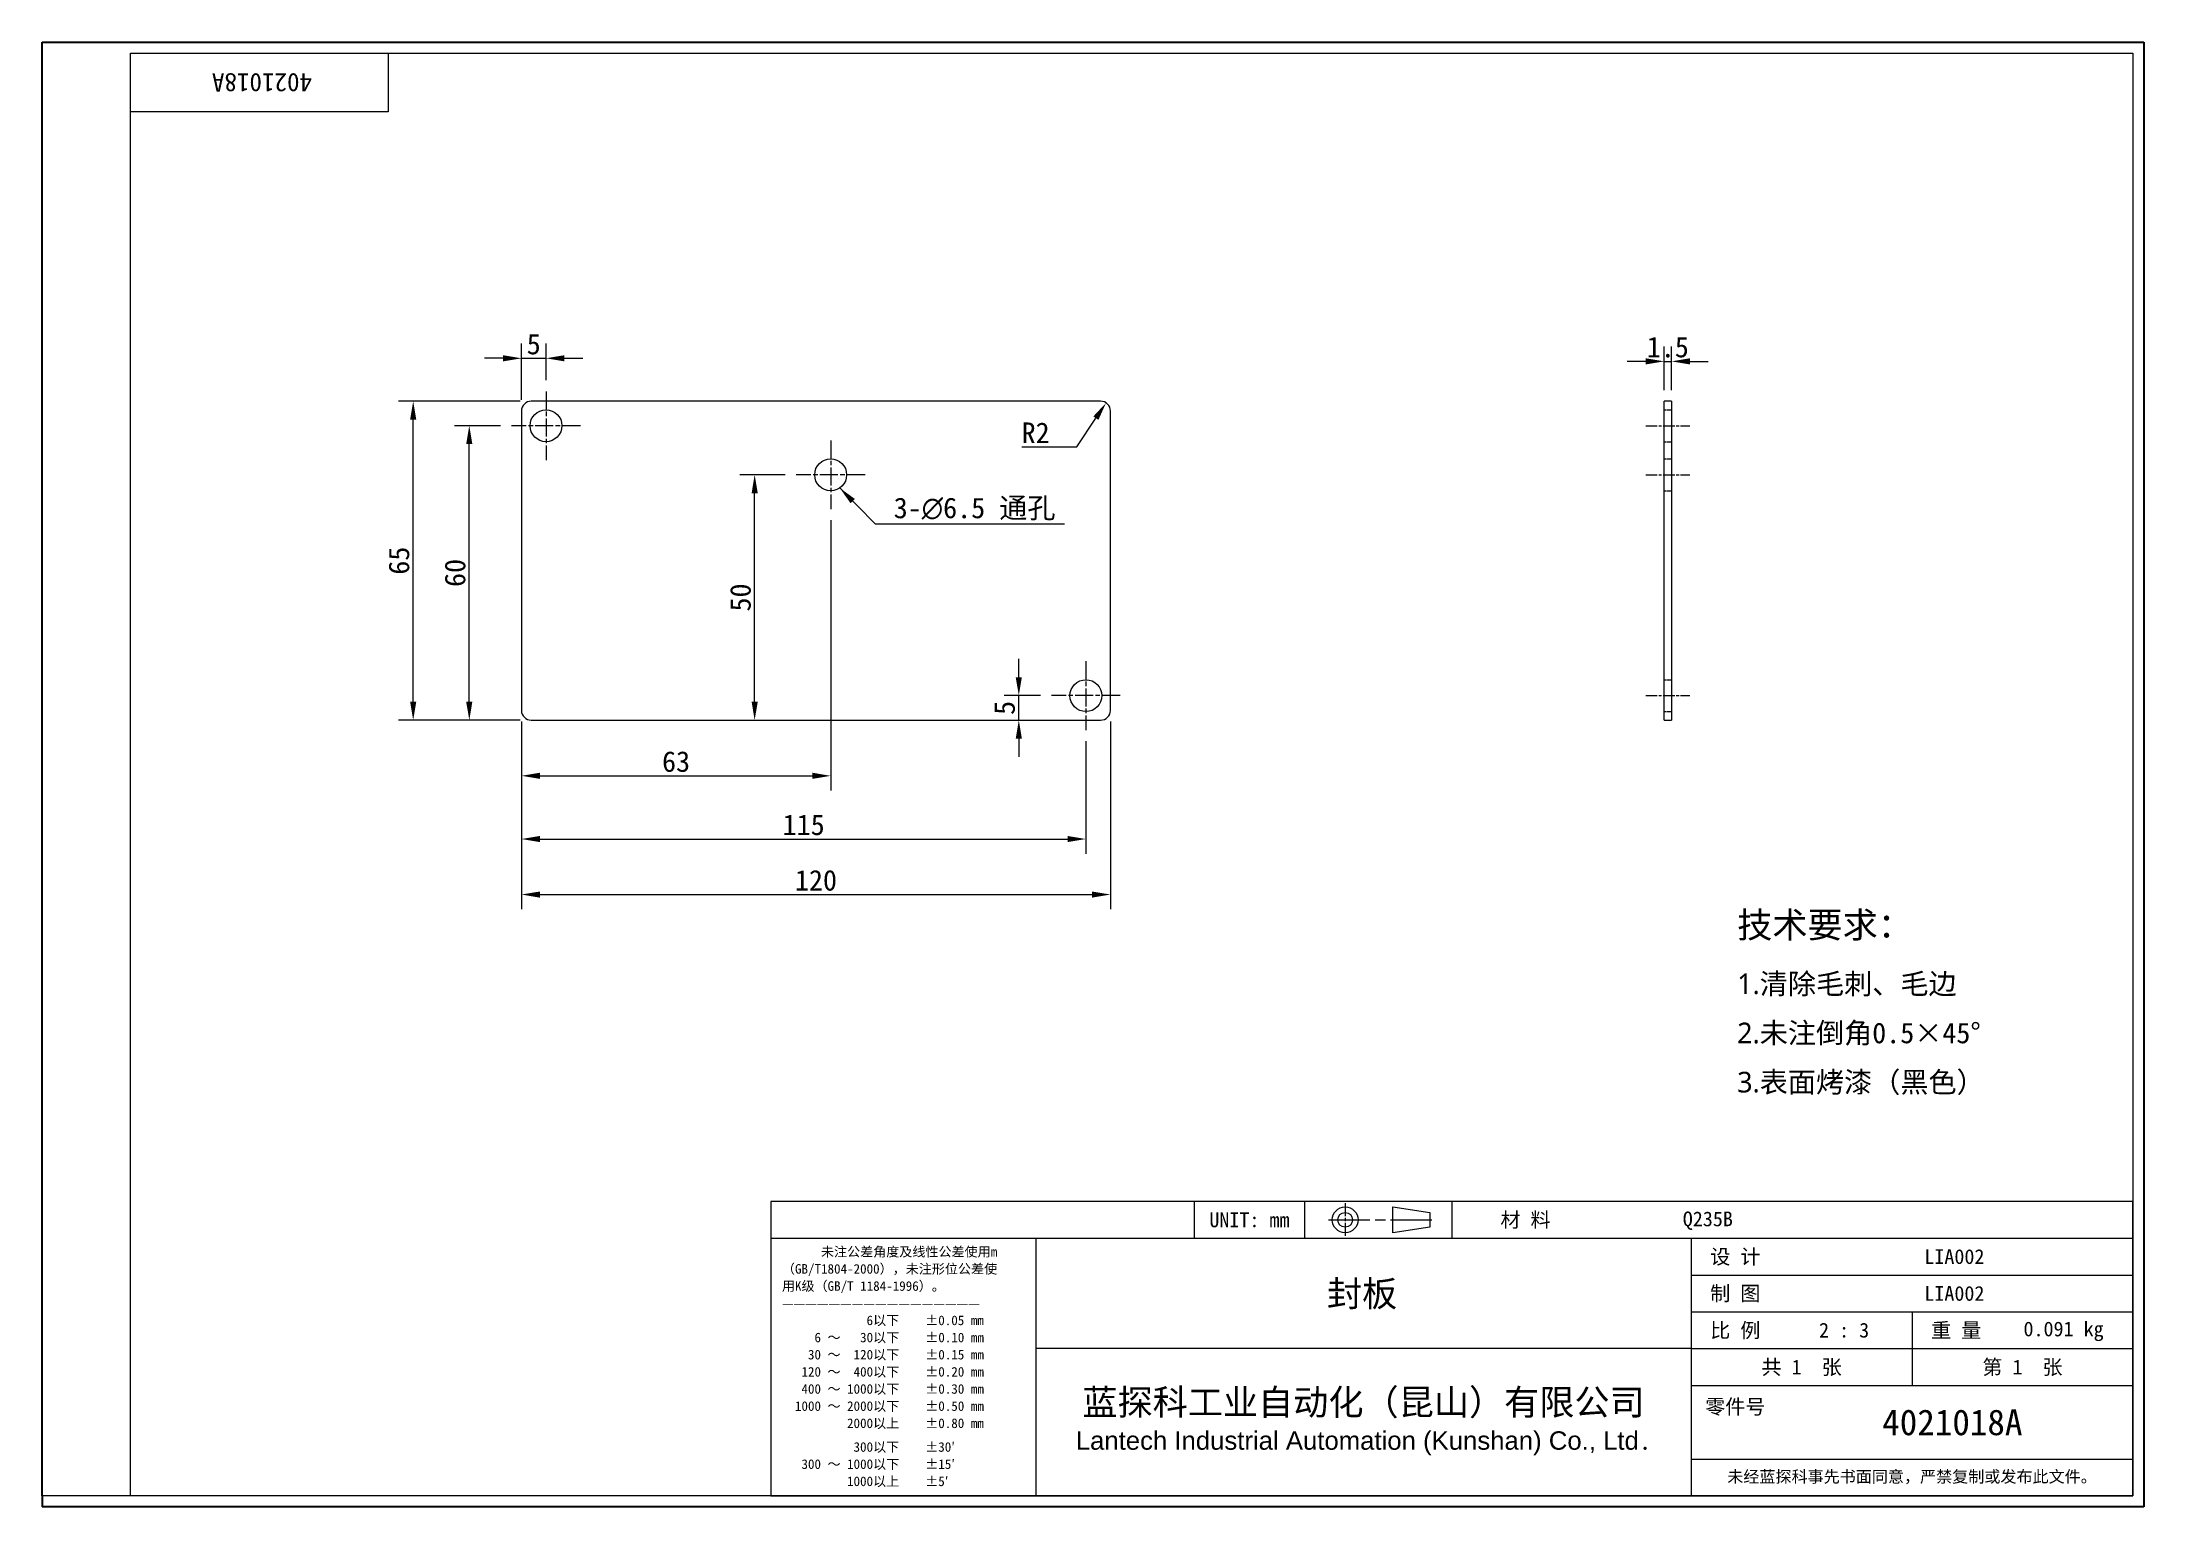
# Model space of a CAD drawing. Header units: millimetres. Extents: x 9 to 437, y 8 to 307.
import ezdxf
from ezdxf.enums import TextEntityAlignment as Align

# ---------------------------------------------------------------- set-up
doc = ezdxf.new("R2010")
doc.units = ezdxf.units.MM
doc.header["$LTSCALE"] = 1.5
doc.linetypes.add('CHAIN', pattern=[0.3543, 0.2362, -0.0295, 0.0591, -0.0295])
doc.linetypes.add('DASHED', pattern=[0.2067, 0.1654, -0.0413])
for name, color, linetype, lineweight in [('1', 7, 'Continuous', 18), ('可见 (ISO)', 7, 'Continuous', 25), ('图框 (ISO)', 7, 'Continuous', 35), ('标题 (ISO)', 7, 'Continuous', 25)]:
    doc.layers.add(name, color=color, linetype=linetype, lineweight=lineweight)
for name, color, linetype, lineweight, true_color in [('中心标记 (ISO)', 1, 'CHAIN', 18, 0xff0000), ('中心线 (ISO)', 1, 'CHAIN', 18, 0xff0000), ('尺寸 (ISO)', 7, 'Continuous', 18, 0x008000), ('符号 (ISO)', 7, 'Continuous', 18, 0x008000), ('隐藏 (ISO)', 5, 'DASHED', 18, 0x0000ff)]:
    doc.layers.add(name, color=color, linetype=linetype, lineweight=lineweight, true_color=true_color)
doc.styles.add('文本样式164', font='SimSun.ttf')
doc.styles.add('文本样式165', font='SimSun.ttf')
doc.styles.add('文本样式74', font='SimSun.ttf')
doc.styles.add('最新国标', font='simfang.ttf')
doc.styles.add('注释文本 (ISO)', font='simfang.ttf')
doc.dimstyles.new('默认 (GB)', dxfattribs={"dimscale": 1.5, "dimtxt": 2.8, "dimasz": 2.5, "dimexe": 2, "dimexo": 1.5, "dimgap": 0.5, "dimtad": 1, "dimtoh": 1, "dimdsep": 46, "dimtxsty": '最新国标', "dimcen": 0.09, "dimdle": 10, "dimclrd": 256, "dimclre": 256, "dimclrt": 256, "dimaunit": 1, "dimadec": 3, "dimazin": 2, "dimtfac": 0.535714, "dimtmove": 0, "dimatfit": 3, "dimfxl": 0, "dimtolj": 1, "dimtzin": 0, "dimlwd": -1, "dimlwe": -1, "dimarcsym": 0})
doc.dimstyles.new('默认 (GB)$7', dxfattribs={"dimscale": 1.5, "dimtxt": 2.8, "dimasz": 2.5, "dimexe": 2, "dimexo": 1.5, "dimgap": 0.5, "dimtad": 1, "dimtoh": 1, "dimdsep": 46, "dimtxsty": '最新国标', "dimcen": 0.09, "dimdle": 10, "dimclrd": 256, "dimclre": 256, "dimclrt": 256, "dimaunit": 1, "dimadec": 3, "dimazin": 2, "dimtfac": 0.535714, "dimtmove": 0, "dimatfit": 3, "dimfxl": 0, "dimtolj": 1, "dimtzin": 0, "dimlwd": -1, "dimlwe": -1, "dimarcsym": 0})

# ---------------------------------------------------------------- blocks, each defined once
blk = doc.blocks.new('图框 最新国标')
at = {"layer": '图框 (ISO)'}
for p, q in [((6, 7), (6, 204.5)), ((6, 204.5), (291.5, 204.5)), ((291.5, 204.5), (291.5, 5.5)), ((6, 7), (6, 5.5)), ((6, 7), (6, 5.5)), ((291.5, 5.5), (6, 5.5))]:
    blk.add_line(p, q, dxfattribs=at)
at = {"layer": '图框 (ISO)', "color": 7, "linetype": 'Continuous', "lineweight": 25}
for p, q in [((18, 203), (290, 203)), ((18, 7), (18, 203)), ((18, 203), (290, 203)), ((53, 203), (53, 195)), ((290, 203), (290, 7)), ((290, 203), (290, 7)), ((53, 195), (18, 195)), ((290, 7), (6, 7)), ((290, 7), (18, 7))]:
    blk.add_line(p, q, dxfattribs=at)
at = {"layer": '图框 (ISO)', "style": '文本样式74'}
blk.add_attdef('零件代号_001', (42.68, 200.25), '', height=2.5, rotation=180, dxfattribs=at)
blk = doc.blocks.new('标题栏 最新国标')
at = {"layer": '标题 (ISO)'}
for p, q in [((381.98, -183.84), (196.98, -183.84)), ((196.98, -183.84), (196.98, -223.84)), ((254.48, -183.84), (254.48, -188.84)), ((269.48, -183.84), (269.48, -188.84)), ((281.48, -188.09), (281.48, -184.59)), ((281.48, -184.59), (286.48, -185.34)), ((286.48, -185.34), (286.48, -187.34)), ((289.48, -183.84), (289.48, -188.84)), ((381.98, -223.84), (381.98, -183.84)), ((383.48, -183.84), (383.48, -225.34)), ((286.48, -187.34), (281.48, -188.09)), ((196.98, -188.84), (381.98, -188.84)), ((232.98, -188.84), (232.98, -223.84)), ((321.98, -188.84), (321.98, -223.84)), ((321.98, -193.84), (381.98, -193.84)), ((321.98, -198.84), (381.98, -198.84)), ((351.98, -198.84), (351.98, -208.84)), ((321.98, -203.84), (232.98, -203.84)), ((321.98, -203.84), (381.98, -203.84)), ((321.98, -208.84), (381.98, -208.84)), ((321.98, -218.84), (381.98, -218.84)), ((196.98, -223.84), (381.98, -223.84)), ((383.48, -225.34), (196.98, -225.34))]:
    blk.add_line(p, q, dxfattribs=at)
at = {"layer": '标题 (ISO)', "linetype": 'CHAIN', "ltscale": 5.000333}
blk.add_line((274.98, -184.09), (274.98, -188.59), dxfattribs=at)
at = {"layer": '标题 (ISO)', "linetype": 'CHAIN', "ltscale": 15.834605}
blk.add_line((272.73, -186.34), (286.98, -186.34), dxfattribs=at)
at = {"layer": '标题 (ISO)'}
for radius in [1.75, 1]:
    blk.add_circle((274.98, -186.34), radius, dxfattribs=at)
at = {"layer": '1', "style": '文本样式164'}
for s, p in [('UNIT: mm', (261.98, -186.34)), ('材 料', (299.48, -186.34)), ('设 计', (327.98, -191.34)), ('制 图', (327.98, -196.34)), ('比 例', (327.98, -201.34)), ('重 量', (357.98, -201.34)), ('共 1  张', (336.98, -206.34)), ('第 1  张', (366.98, -206.34))]:
    blk.add_text(s, height=2, dxfattribs=at).set_placement(p, align=Align.MIDDLE_CENTER)
at = {"layer": '标题 (ISO)', "char_height": 2, "style": '注释文本 (ISO)'}
for s, insert, attachment_point, line_spacing_factor in [('{\\fSimSun|b0|i0|c134|p2;\\H0.65x;      未注公差角度及线性公差使用m\\P（GB/T1804-2000），未注形位公差使\\P用K级（GB/T 1184-1996）。\\P—————————————————\\P             6以下    ±0.05 mm\\P     6 ～   30以下    ±0.10 mm\\P    30 ～  120以下    ±0.15 mm\\P   120 ～  400以下    ±0.20 mm\\P   400 ～ 1000以下    ±0.30 mm\\P  1000 ～ 2000以下    ±0.50 mm\\P          2000以上    ±0.80 mm\\P\\H0.38462x;\\P\\H2.6x;           300以下    ±30′\\P   300 ～ 1000以下    ±15′\\P          1000以上    ±5′}', (198.48, -206.34), 4, 1.075116), ('{\\fMicrosoft YaHei|b0|i0|c134|p34;\\H1.75x;蓝探科工业自动化（昆山）有限公司\\P\\fArial|b0|i0|c0|p34;\\H0.71429x;Lantech Industrial Automation (Kunshan) Co., Ltd\\fFangSong|b0|i0|c134|p49;.\\H1.15195x; }', (277.48, -213.84), 5, 0.978695)]:
    blk.add_mtext(s, dxfattribs=dict(at, insert=insert, attachment_point=attachment_point, line_spacing_factor=line_spacing_factor))
at = {"layer": '标题 (ISO)', "attachment_point": 5, "style": '注释文本 (ISO)'}
for s, insert, char_height in [('\\fFangSong|b0|i0;零件号', (327.98, -211.84), 2), ('\\fSimSun|b0|i0;{\\H1.6000;未经蓝探科事先书面同意，严禁复制或发布此文件。}', (351.98, -221.34), 1.6)]:
    blk.add_mtext(s, dxfattribs=dict(at, insert=insert, char_height=char_height))
at = {"layer": '标题 (ISO)'}
for tag, p, height, style in [('材料_001', (320.84, -187.21), 2, '注释文本 (ISO)'), ('设计人_001', (353.65, -192.33), 2, '注释文本 (ISO)'), ('库存编号_001', (272.51, -198.11), 3.5, '文本样式165'), ('设计人_001', (353.65, -197.33), 2, '注释文本 (ISO)'), ('视图比例_001', (339.35, -202.33), 2, '注释文本 (ISO)'), ('质量\\P3;_001', (367.12, -202.16), 2, '注释文本 (ISO)'), ('零件代号_001', (347.93, -215.59), 3.5, '文本样式165')]:
    blk.add_attdef(tag, p, '', height=height, dxfattribs=dict(at, style=style))
blk = doc.blocks.new('*D5')
at = {"layer": 'Defpoints', "color": 0, "transparency": 16777216}
for p in [(169.68, 211.57), (106.68, 170.57), (169.68, 157.23)]:
    blk.add_point(p, dxfattribs=at)
at = {"layer": '尺寸 (ISO)', "color": 116, "true_color": 0x00803f, "transparency": 16777216}
for p, q in [((169.68, 209.32), (169.68, 154.23)), ((106.68, 168.32), (106.68, 154.23)), ((110.43, 157.23), (165.93, 157.23))]:
    blk.add_line(p, q, dxfattribs=at)
for points in [[(110.43, 157.86), (110.43, 156.61), (106.68, 157.23)], [(165.93, 157.86), (165.93, 156.61), (169.68, 157.23)]]:
    blk.add_solid(points, dxfattribs=at)
at = {"layer": '尺寸 (ISO)', "transparency": 16777216, "insert": (138.18, 160.11), "char_height": 4.2, "attachment_point": 5, "style": '最新国标'}
blk.add_mtext('\\A1;63', dxfattribs=at)
blk = doc.blocks.new('*D6')
at = {"layer": 'Defpoints', "color": 0, "transparency": 16777216}
for p in [(106.68, 170.57), (221.68, 166.57), (221.68, 144.35)]:
    blk.add_point(p, dxfattribs=at)
at = {"layer": '尺寸 (ISO)', "color": 116, "true_color": 0x00803f, "transparency": 16777216}
for p, q in [((106.68, 168.32), (106.68, 141.35)), ((221.68, 164.32), (221.68, 141.35)), ((110.43, 144.35), (217.93, 144.35))]:
    blk.add_line(p, q, dxfattribs=at)
for points in [[(110.43, 144.98), (110.43, 143.73), (106.68, 144.35)], [(217.93, 144.98), (217.93, 143.73), (221.68, 144.35)]]:
    blk.add_solid(points, dxfattribs=at)
at = {"layer": '尺寸 (ISO)', "transparency": 16777216, "insert": (164.18, 147.23), "char_height": 4.2, "attachment_point": 5, "style": '最新国标'}
blk.add_mtext('\\A1;115', dxfattribs=at)
blk = doc.blocks.new('*D7')
at = {"layer": 'Defpoints', "color": 0, "transparency": 16777216}
for p in [(154.19, 218.57), (162.68, 218.57), (154.19, 168.57)]:
    blk.add_point(p, dxfattribs=at)
at = {"layer": '尺寸 (ISO)', "color": 116, "true_color": 0x00803f, "transparency": 16777216}
for p, q in [((160.43, 218.57), (151.19, 218.57)), ((154.19, 172.32), (154.19, 214.82))]:
    blk.add_line(p, q, dxfattribs=at)
for points in [[(153.57, 214.82), (154.82, 214.82), (154.19, 218.57)], [(153.57, 172.32), (154.82, 172.32), (154.19, 168.57)]]:
    blk.add_solid(points, dxfattribs=at)
at = {"layer": '尺寸 (ISO)', "transparency": 16777216, "insert": (151.32, 193.57), "char_height": 4.2, "attachment_point": 5, "rotation": 90, "style": '最新国标'}
blk.add_mtext('\\A1;50', dxfattribs=at)
blk = doc.blocks.new('*D8')
at = {"layer": 'Defpoints', "color": 0, "transparency": 16777216}
for p in [(96.05, 228.57), (104.68, 228.57), (108.68, 168.57)]:
    blk.add_point(p, dxfattribs=at)
at = {"layer": '尺寸 (ISO)', "color": 116, "true_color": 0x00803f, "transparency": 16777216}
for p, q in [((102.43, 228.57), (93.05, 228.57)), ((96.05, 172.32), (96.05, 224.82)), ((106.43, 168.57), (93.05, 168.57))]:
    blk.add_line(p, q, dxfattribs=at)
for points in [[(95.42, 224.82), (96.67, 224.82), (96.05, 228.57)], [(95.42, 172.32), (96.67, 172.32), (96.05, 168.57)]]:
    blk.add_solid(points, dxfattribs=at)
at = {"layer": '尺寸 (ISO)', "transparency": 16777216, "insert": (93.17, 198.57), "char_height": 4.2, "attachment_point": 5, "rotation": 90, "style": '最新国标'}
blk.add_mtext('\\A1;60', dxfattribs=at)
blk = doc.blocks.new('*D9')
at = {"layer": 'Defpoints', "color": 0, "transparency": 16777216}
for p in [(111.68, 242.31), (111.68, 235.57), (106.68, 231.57)]:
    blk.add_point(p, dxfattribs=at)
at = {"layer": '尺寸 (ISO)', "color": 116, "true_color": 0x00803f, "transparency": 16777216}
for p, q in [((106.68, 233.82), (106.68, 245.31)), ((111.68, 237.82), (111.68, 245.31)), ((102.93, 242.31), (99.18, 242.31)), ((106.68, 242.31), (111.68, 242.31)), ((115.43, 242.31), (119.18, 242.31))]:
    blk.add_line(p, q, dxfattribs=at)
for points in [[(102.93, 242.93), (102.93, 241.68), (106.68, 242.31)], [(115.43, 242.93), (115.43, 241.68), (111.68, 242.31)]]:
    blk.add_solid(points, dxfattribs=at)
at = {"layer": '尺寸 (ISO)', "transparency": 16777216, "insert": (109.18, 245.18), "char_height": 4.2, "attachment_point": 5, "style": '最新国标'}
blk.add_mtext('\\A1;5', dxfattribs=at)
blk = doc.blocks.new('*D10')
at = {"layer": 'Defpoints', "color": 0, "transparency": 16777216}
for p in [(208.01, 173.57), (214.68, 173.57), (208.01, 168.57)]:
    blk.add_point(p, dxfattribs=at)
at = {"layer": '尺寸 (ISO)', "color": 116, "true_color": 0x00803f, "transparency": 16777216}
for p, q in [((208.01, 177.32), (208.01, 181.07)), ((212.43, 173.57), (205.01, 173.57)), ((208.01, 168.57), (208.01, 173.57)), ((208.01, 164.82), (208.01, 161.07))]:
    blk.add_line(p, q, dxfattribs=at)
for points in [[(207.38, 177.32), (208.63, 177.32), (208.01, 173.57)], [(207.38, 164.82), (208.63, 164.82), (208.01, 168.57)]]:
    blk.add_solid(points, dxfattribs=at)
at = {"layer": '尺寸 (ISO)', "transparency": 16777216, "insert": (205.13, 171.07), "char_height": 4.2, "attachment_point": 5, "rotation": 90, "style": '最新国标'}
blk.add_mtext('\\A1;5', dxfattribs=at)
blk = doc.blocks.new('*D11')
at = {"layer": 'Defpoints', "color": 0, "transparency": 16777216}
for p in [(224.68, 231.57), (225.79, 233.23)]:
    blk.add_point(p, dxfattribs=at)
at = {"layer": '尺寸 (ISO)', "color": 116, "true_color": 0x00803f, "transparency": 16777216}
for p, q in [((219.82, 224.28), (223.71, 230.11)), ((208.64, 224.28), (219.82, 224.28))]:
    blk.add_line(p, q, dxfattribs=at)
blk.add_solid([(223.19, 230.46), (224.23, 229.76), (225.79, 233.23)], dxfattribs=at)
at = {"layer": '尺寸 (ISO)', "transparency": 16777216, "insert": (211.43, 227.13), "char_height": 4.2, "attachment_point": 5, "style": '最新国标'}
blk.add_mtext('\\A1;R2', dxfattribs=at)
blk = doc.blocks.new('*D12')
at = {"layer": 'Defpoints', "color": 0, "transparency": 16777216}
for p in [(106.68, 170.57), (226.68, 170.57), (226.68, 133.04)]:
    blk.add_point(p, dxfattribs=at)
at = {"layer": '尺寸 (ISO)', "color": 116, "true_color": 0x00803f, "transparency": 16777216}
for p, q in [((106.68, 168.32), (106.68, 130.04)), ((226.68, 168.32), (226.68, 130.04)), ((110.43, 133.04), (222.93, 133.04))]:
    blk.add_line(p, q, dxfattribs=at)
for points in [[(110.43, 133.66), (110.43, 132.41), (106.68, 133.04)], [(222.93, 133.66), (222.93, 132.41), (226.68, 133.04)]]:
    blk.add_solid(points, dxfattribs=at)
at = {"layer": '尺寸 (ISO)', "transparency": 16777216, "insert": (166.68, 135.91), "char_height": 4.2, "attachment_point": 5, "style": '最新国标'}
blk.add_mtext('\\A1;120', dxfattribs=at)
blk = doc.blocks.new('*D13')
at = {"layer": 'Defpoints', "color": 0, "transparency": 16777216}
for p in [(84.62, 233.57), (108.68, 233.57), (108.68, 168.57)]:
    blk.add_point(p, dxfattribs=at)
at = {"layer": '尺寸 (ISO)', "color": 116, "true_color": 0x00803f, "transparency": 16777216}
for p, q in [((106.43, 233.57), (81.62, 233.57)), ((84.62, 172.32), (84.62, 229.82)), ((106.43, 168.57), (81.62, 168.57))]:
    blk.add_line(p, q, dxfattribs=at)
for points in [[(83.99, 229.82), (85.24, 229.82), (84.62, 233.57)], [(83.99, 172.32), (85.24, 172.32), (84.62, 168.57)]]:
    blk.add_solid(points, dxfattribs=at)
at = {"layer": '尺寸 (ISO)', "transparency": 16777216, "insert": (81.74, 201.07), "char_height": 4.2, "attachment_point": 5, "rotation": 90, "style": '最新国标'}
blk.add_mtext('\\A1;65', dxfattribs=at)
blk = doc.blocks.new('*D14')
at = {"layer": 'Defpoints', "color": 0, "transparency": 16777216}
for p in [(340.99, 241.68), (339.49, 233.57), (340.99, 233.57)]:
    blk.add_point(p, dxfattribs=at)
at = {"layer": '尺寸 (ISO)', "color": 116, "true_color": 0x00803f, "transparency": 16777216}
for p, q in [((339.49, 235.82), (339.49, 244.68)), ((340.99, 235.82), (340.99, 244.68)), ((335.74, 241.68), (331.99, 241.68)), ((339.49, 241.68), (340.99, 241.68)), ((344.74, 241.68), (348.49, 241.68))]:
    blk.add_line(p, q, dxfattribs=at)
for points in [[(335.74, 242.31), (335.74, 241.06), (339.49, 241.68)], [(344.74, 242.31), (344.74, 241.06), (340.99, 241.68)]]:
    blk.add_solid(points, dxfattribs=at)
at = {"layer": '尺寸 (ISO)', "transparency": 16777216, "insert": (340.24, 244.57), "char_height": 4.2, "attachment_point": 5, "style": '最新国标'}
blk.add_mtext('\\A1;1.5', dxfattribs=at)

msp = doc.modelspace()

# ---------------------------------------------------------------- linework, layer by layer
at = {"layer": '中心标记 (ISO)', "ltscale": 10.371169}
for p, q in [((111.6792, 235.5658), (111.6792, 221.5658)), ((118.6792, 228.5658), (104.6792, 228.5658)), ((169.6792, 225.5658), (169.6792, 211.5658)), ((176.6792, 218.5658), (162.6792, 218.5658)), ((221.6792, 180.5658), (221.6792, 166.5658)), ((228.6792, 173.5658), (214.6792, 173.5658))]:
    msp.add_line(p, q, dxfattribs=at)
at = {"layer": '中心线 (ISO)', "ltscale": 6.667144}
for p, q in [((335.7365, 228.5658), (344.7365, 228.5658)), ((335.7365, 218.5658), (344.7365, 218.5658)), ((335.7365, 173.5658), (344.7365, 173.5658))]:
    msp.add_line(p, q, dxfattribs=at)
at = {"layer": '可见 (ISO)'}
for p, q in [((106.6792, 231.5658), (106.6792, 170.5658)), ((224.6792, 233.5658), (108.6792, 233.5658)), ((226.6792, 170.5658), (226.6792, 231.5658)), ((339.4865, 231.5658), (339.4865, 233.5658)), ((340.9865, 233.5658), (339.4865, 233.5658)), ((339.4865, 170.5658), (339.4865, 231.5658)), ((340.9865, 233.5658), (340.9865, 231.5658)), ((340.9865, 231.5658), (340.9865, 170.5658)), ((108.6792, 168.5658), (224.6792, 168.5658)), ((339.4865, 168.5658), (339.4865, 170.5658)), ((339.4865, 168.5658), (340.9865, 168.5658)), ((340.9865, 170.5658), (340.9865, 168.5658))]:
    msp.add_line(p, q, dxfattribs=at)
for centre in [(111.6792, 228.5658), (169.6792, 218.5658), (221.6792, 173.5658)]:
    msp.add_circle(centre, 3.25, dxfattribs=at)
for centre, start, end in [((108.6792, 231.5658), 90, 180), ((224.6792, 231.5658), 0, 90), ((108.6792, 170.5658), 180, 270), ((224.6792, 170.5658), 270, 0)]:
    msp.add_arc(centre, 2, start, end, dxfattribs=at)
at = {"layer": '隐藏 (ISO)', "ltscale": 1.904597}
for p, q in [((339.4865, 231.8158), (340.9865, 231.8158)), ((339.4865, 225.3158), (340.9865, 225.3158)), ((339.4865, 221.8158), (340.9865, 221.8158)), ((339.4865, 215.3158), (340.9865, 215.3158)), ((339.4865, 176.8158), (340.9865, 176.8158)), ((339.4865, 170.3158), (340.9865, 170.3158))]:
    msp.add_line(p, q, dxfattribs=at)

# ---------------------------------------------------------------- block references
at = {"xscale": 1.5, "yscale": 1.5, "zscale": 1.5}
msp.add_blockref('图框 最新国标', (0, 0), dxfattribs=at).add_auto_attribs({'零件代号_001': '4021018A'})
ref = msp.add_blockref('标题栏 最新国标', (-137.9738, 346.2664), dxfattribs=dict(xscale=1.5, yscale=1.5, zscale=1.5))
ref.add_attrib('零件代号_001', '4021018A', (383.9246, 22.875), dxfattribs={"layer": '标题 (ISO)', "height": 5.25, "style": '文本样式165'})
ref.add_attrib('库存编号_001', '封板', (270.7856, 49.0957), dxfattribs={"layer": '标题 (ISO)', "height": 5.25, "style": '文本样式165'})
ref.add_attrib('质量\\P3;_001', '0.091 kg', (412.7057, 43.0243), dxfattribs={"layer": '标题 (ISO)', "height": 3, "style": '注释文本 (ISO)'})
ref.add_attrib('视图比例_001', '2 : 3', (371.0571, 42.7757), dxfattribs={"layer": '标题 (ISO)', "height": 3, "style": '注释文本 (ISO)'})
ref.add_attrib('设计人_001', 'LIA002', (392.5029, 57.7671), dxfattribs={"layer": '标题 (ISO)', "height": 3, "style": '注释文本 (ISO)'})
ref.add_attrib('设计人_001', 'LIA002', (392.5029, 50.2671), dxfattribs={"layer": '标题 (ISO)', "height": 3, "style": '注释文本 (ISO)'})
ref.add_attrib('材料_001', 'Q235B', (343.29, 65.4471), dxfattribs={"layer": '标题 (ISO)', "height": 3, "style": '注释文本 (ISO)'})

# ---------------------------------------------------------------- texts
at = {"layer": '符号 (ISO)'}
for s, insert, char_height, width, attachment_point, line_spacing_factor, style in [('3-\\fAIGDT|b0|i0;{\\H4.2000;n}\\fFangSong|b0|i0;{\\H4.2000;6.5 通孔}', (182.5225, 209.2647), 4.2, 36.506807, 7, 0.49, '最新国标'), ('{\\H1.75x;技术要求：\\P\\fSegoe UI|b0|i0|c134|p34;\\H0.8x;1.\\fFangSong|b0|i0|c134|p49;清除毛刺、毛边\\P\\fSegoe UI|b0|i0|c134|p34;2.\\fFangSong|b0|i0|c134|p49;未注倒角\\fSimSun|b0|i0|c134|p2;0.5×\\f仿宋_GB2312|b0|i0|c134|p0;45°\\P\\fSegoe UI|b0|i0|c134|p34;3.\\fSimSun|b0|i0|c134|p2;表面烤漆（黑色）}', (354.3749, 110.8253), 3, 64.000003, 4, 1.430991, '注释文本 (ISO)')]:
    msp.add_mtext(s, dxfattribs=dict(at, insert=insert, char_height=char_height, width=width, attachment_point=attachment_point, line_spacing_factor=line_spacing_factor, style=style))

# ---------------------------------------------------------------- dimensions: what is measured, and where the dimension line sits
at = {"layer": '尺寸 (ISO)', "color": 116, "true_color": 0x00803f}
for base, p1, p2, angle, override, picture, middle in [((111.6792, 242.3067), (106.6792, 231.5658), (111.6792, 235.5658), 180, {"dimgap": 0.5, "dimtoh": 0, "dimdec": 2, "dimtol": 0, "dimlim": 0, "dimtp": 0, "dimtm": 0, "dimtdec": 2, "dimtofl": 1, "dimatfit": 1}, '*D9', (109.1792, 242.3067)), ((340.9865, 241.6804), (339.4865, 233.5658), (340.9865, 233.5658), 180, {"dimgap": 0.5, "dimtoh": 0, "dimdec": 2, "dimtol": 0, "dimlim": 0, "dimtp": 0, "dimtm": 0, "dimtdec": 2, "dimtofl": 1, "dimatfit": 1}, '*D14', (340.2365, 241.6804)), ((84.6162, 233.5658), (108.6792, 168.5658), (108.6792, 233.5658), 270, {"dimgap": 0.5, "dimtoh": 0, "dimdec": 2, "dimtol": 0, "dimlim": 0, "dimtp": 0, "dimtm": 0, "dimtdec": 2, "dimtofl": 0, "dimatfit": 1}, '*D13', (84.6162, 201.0658)), ((96.046, 228.5658), (108.6792, 168.5658), (104.6792, 228.5658), 270, {"dimgap": 0.5, "dimtoh": 0, "dimdec": 2, "dimtol": 0, "dimlim": 0, "dimtp": 0, "dimtm": 0, "dimtdec": 2, "dimtofl": 0, "dimatfit": 1}, '*D8', (96.046, 198.5658)), ((154.1916, 218.5658), (154.1916, 168.5658), (162.6792, 218.5658), 270, {"dimgap": 0.5, "dimtoh": 0, "dimdec": 2, "dimse1": 1, "dimtol": 0, "dimlim": 0, "dimtp": 0, "dimtm": 0, "dimtdec": 2, "dimtofl": 0, "dimatfit": 1}, '*D7', (154.1916, 193.5658)), ((169.6792, 157.2312), (106.6792, 170.5658), (169.6792, 211.5658), 180, {"dimgap": 0.5, "dimtoh": 0, "dimdec": 2, "dimtol": 0, "dimlim": 0, "dimtp": 0, "dimtm": 0, "dimtdec": 2, "dimtofl": 0, "dimatfit": 1}, '*D5', (138.1792, 157.2312)), ((208.0084, 173.5658), (208.0084, 168.5658), (214.6792, 173.5658), 270, {"dimgap": 0.5, "dimtoh": 0, "dimdec": 2, "dimse1": 1, "dimtol": 0, "dimlim": 0, "dimtp": 0, "dimtm": 0, "dimtdec": 2, "dimtofl": 1, "dimatfit": 1}, '*D10', (208.0084, 171.0658)), ((221.6792, 144.3515), (106.6792, 170.5658), (221.6792, 166.5658), 180, {"dimgap": 0.5, "dimtoh": 0, "dimdec": 2, "dimtol": 0, "dimlim": 0, "dimtp": 0, "dimtm": 0, "dimtdec": 2, "dimtofl": 0, "dimatfit": 1}, '*D6', (164.1792, 144.3515)), ((226.6792, 133.0377), (106.6792, 170.5658), (226.6792, 170.5658), 180, {"dimgap": 0.5, "dimtoh": 0, "dimdec": 2, "dimtol": 0, "dimlim": 0, "dimtp": 0, "dimtm": 0, "dimtdec": 2, "dimtofl": 0, "dimatfit": 1}, '*D12', (166.6792, 133.0377))]:
    dim = msp.add_linear_dim(base=base, p1=p1, p2=p2, angle=angle, dimstyle='默认 (GB)', override=override, dxfattribs=at)
    dim.commit()
    dim.dimension.update_dxf_attribs({"geometry": picture, "text_midpoint": middle, "dimtype": 160})
dim = msp.add_radius_dim(center=(224.6792, 231.5658), mpoint=(225.7889, 233.2297), dimstyle='默认 (GB)', override={"dimgap": 0.5, "dimtih": 1, "dimdec": 2, "dimlfac": 1, "dimcen": 0, "dimtol": 0, "dimlim": 0, "dimtp": 0, "dimtm": 0, "dimtdec": 2}, dxfattribs=at)
dim.commit()
dim.dimension.update_dxf_attribs({"geometry": '*D11', "text_midpoint": (211.4284, 224.2834), "dimtype": 164})

# ---------------------------------------------------------------- leaders
at = {"layer": '符号 (ISO)', "annotation_type": 0, "has_hookline": 1, "hookline_direction": 0, "text_width": 34.7655}
msp.add_leader([(171.5192, 215.8869), (178.7725, 208.5647), (182.5225, 208.5647)], dimstyle='默认 (GB)$7', override={"dimgap": 0, "dimtad": 1}, dxfattribs=at)

doc.saveas('drawing.dxf')
